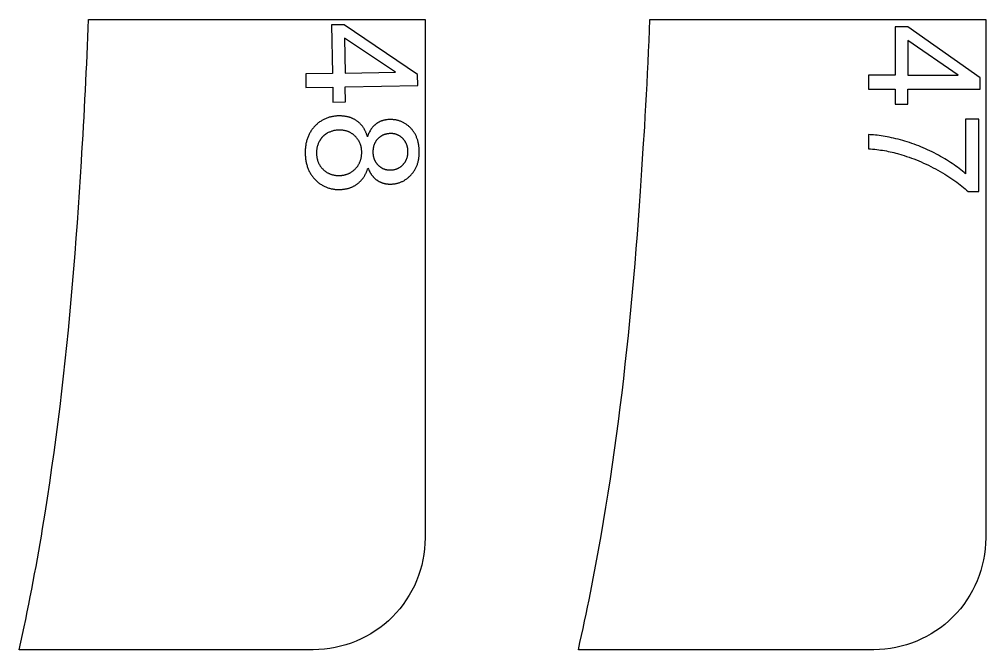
# Model space of a CAD drawing. Extents: x -16189 to 5251, y 3521 to 4024.
# Drawn here: x -9276.8 to -8844.5, y 3521.1 to 3803.1 of the extents above; entities that cross this region are included whole.
import ezdxf

# ---------------------------------------------------------------- set-up
doc = ezdxf.new("R2010")
doc.units = 0
doc.layers.add('LAYER_03', color=7, linetype='CONTINUOUS')

msp = doc.modelspace()

# ---------------------------------------------------------------- linework, layer by layer
at = {"layer": 'LAYER_03'}
for p, q in [((-9138.55, 3752.42), (-9138.86, 3752.26)), ((-9138.24, 3752.56), (-9138.55, 3752.42)), ((-9137.94, 3752.7), (-9138.24, 3752.56)), ((-9137.63, 3752.83), (-9137.94, 3752.7)), ((-9137.32, 3752.94), (-9137.63, 3752.83)), ((-9137, 3753.05), (-9137.32, 3752.94)), ((-9136.69, 3753.15), (-9137, 3753.05)), ((-9136.37, 3753.24), (-9136.69, 3753.15)), ((-9136.06, 3753.32), (-9136.37, 3753.24)), ((-9135.74, 3753.38), (-9136.06, 3753.32)), ((-9135.42, 3753.44), (-9135.74, 3753.38)), ((-9135.1, 3753.49), (-9135.42, 3753.44)), ((-9134.78, 3753.53), (-9135.1, 3753.49)), ((-9134.45, 3753.56), (-9134.78, 3753.53)), ((-9134.13, 3753.58), (-9134.45, 3753.56)), ((-9133.8, 3753.59), (-9134.13, 3753.58)), ((-9133.53, 3753.59), (-9133.8, 3753.59)), ((-9133.27, 3753.59), (-9133.53, 3753.59)), ((-9133.01, 3753.58), (-9133.27, 3753.59)), ((-9132.75, 3753.57), (-9133.01, 3753.58)), ((-9132.49, 3753.54), (-9132.75, 3753.57)), ((-9132.24, 3753.52), (-9132.49, 3753.54)), ((-9131.99, 3753.49), (-9132.24, 3753.52)), ((-9131.74, 3753.45), (-9131.99, 3753.49)), ((-9131.49, 3753.41), (-9131.74, 3753.45)), ((-9131.25, 3753.36), (-9131.49, 3753.41)), ((-9131.01, 3753.3), (-9131.25, 3753.36)), ((-9130.77, 3753.24), (-9131.01, 3753.3)), ((-9130.54, 3753.18), (-9130.77, 3753.24)), ((-9130.31, 3753.11), (-9130.54, 3753.18)), ((-9130.08, 3753.03), (-9130.31, 3753.11)), ((-9129.85, 3752.95), (-9130.08, 3753.03)), ((-9129.63, 3752.86), (-9129.85, 3752.95)), ((-9129.41, 3752.77), (-9129.63, 3752.86)), ((-9129.19, 3752.67), (-9129.41, 3752.77)), ((-9128.97, 3752.56), (-9129.19, 3752.67)), ((-9128.76, 3752.45), (-9128.97, 3752.56)), ((-9128.55, 3752.34), (-9128.76, 3752.45)), ((-9142.75, 3748.19), (-9142.9, 3747.87)), ((-9142.59, 3748.5), (-9142.75, 3748.19)), ((-9142.51, 3748.65), (-9142.59, 3748.5)), ((-9142.42, 3748.8), (-9142.51, 3748.65)), ((-9142.34, 3748.95), (-9142.42, 3748.8)), ((-9142.25, 3749.1), (-9142.34, 3748.95)), ((-9142.16, 3749.24), (-9142.25, 3749.1)), ((-9142.06, 3749.39), (-9142.16, 3749.24)), ((-9141.97, 3749.53), (-9142.06, 3749.39)), ((-9141.87, 3749.66), (-9141.97, 3749.53)), ((-9141.77, 3749.8), (-9141.87, 3749.66)), ((-9141.67, 3749.93), (-9141.77, 3749.8)), ((-9141.56, 3750.06), (-9141.67, 3749.93)), ((-9141.45, 3750.19), (-9141.56, 3750.06)), ((-9141.35, 3750.31), (-9141.45, 3750.19)), ((-9141.23, 3750.44), (-9141.35, 3750.31)), ((-9141.12, 3750.56), (-9141.23, 3750.44)), ((-9141.01, 3750.68), (-9141.12, 3750.56)), ((-9140.89, 3750.79), (-9141.01, 3750.68)), ((-9140.77, 3750.91), (-9140.89, 3750.79)), ((-9140.65, 3751.02), (-9140.77, 3750.91)), ((-9140.52, 3751.13), (-9140.65, 3751.02)), ((-9140.39, 3751.24), (-9140.52, 3751.13)), ((-9140.27, 3751.34), (-9140.39, 3751.24)), ((-9140.13, 3751.44), (-9140.27, 3751.34)), ((-9140, 3751.54), (-9140.13, 3751.44)), ((-9139.87, 3751.64), (-9140, 3751.54)), ((-9139.73, 3751.74), (-9139.87, 3751.64)), ((-9139.59, 3751.83), (-9139.73, 3751.74)), ((-9139.45, 3751.92), (-9139.59, 3751.83)), ((-9139.3, 3752.01), (-9139.45, 3751.92)), ((-9139.15, 3752.1), (-9139.3, 3752.01)), ((-9139.01, 3752.18), (-9139.15, 3752.1)), ((-9138.86, 3752.26), (-9139.01, 3752.18)), ((-9128.34, 3752.21), (-9128.55, 3752.34)), ((-9128.14, 3752.09), (-9128.34, 3752.21)), ((-9127.93, 3751.96), (-9128.14, 3752.09)), ((-9127.73, 3751.82), (-9127.93, 3751.96)), ((-9127.54, 3751.67), (-9127.73, 3751.82)), ((-9127.34, 3751.52), (-9127.54, 3751.67)), ((-9127.15, 3751.37), (-9127.34, 3751.52)), ((-9126.96, 3751.21), (-9127.15, 3751.37)), ((-9126.78, 3751.04), (-9126.96, 3751.21)), ((-9126.59, 3750.87), (-9126.78, 3751.04)), ((-9126.41, 3750.69), (-9126.59, 3750.87)), ((-9126.24, 3750.51), (-9126.41, 3750.69)), ((-9126.07, 3750.33), (-9126.24, 3750.51)), ((-9125.91, 3750.15), (-9126.07, 3750.33)), ((-9125.75, 3749.96), (-9125.91, 3750.15)), ((-9125.6, 3749.77), (-9125.75, 3749.96)), ((-9125.46, 3749.57), (-9125.6, 3749.77)), ((-9125.32, 3749.37), (-9125.46, 3749.57)), ((-9125.18, 3749.17), (-9125.32, 3749.37)), ((-9125.05, 3748.97), (-9125.18, 3749.17)), ((-9124.93, 3748.77), (-9125.05, 3748.97)), ((-9124.81, 3748.56), (-9124.93, 3748.77)), ((-9124.7, 3748.34), (-9124.81, 3748.56)), ((-9124.59, 3748.13), (-9124.7, 3748.34)), ((-9124.49, 3747.91), (-9124.59, 3748.13)), ((-9117.51, 3748.22), (-9117.61, 3748.05)), ((-9117.41, 3748.38), (-9117.51, 3748.22)), ((-9117.31, 3748.55), (-9117.41, 3748.38)), ((-9117.2, 3748.71), (-9117.31, 3748.55)), ((-9117.08, 3748.87), (-9117.2, 3748.71)), ((-9116.97, 3749.03), (-9117.08, 3748.87)), ((-9116.84, 3749.18), (-9116.97, 3749.03)), ((-9116.72, 3749.33), (-9116.84, 3749.18)), ((-9116.58, 3749.48), (-9116.72, 3749.33)), ((-9116.45, 3749.63), (-9116.58, 3749.48)), ((-9116.31, 3749.77), (-9116.45, 3749.63)), ((-9116.17, 3749.91), (-9116.31, 3749.77)), ((-9116.02, 3750.04), (-9116.17, 3749.91)), ((-9115.87, 3750.17), (-9116.02, 3750.04)), ((-9115.73, 3750.3), (-9115.87, 3750.17)), ((-9115.57, 3750.42), (-9115.73, 3750.3)), ((-9115.42, 3750.54), (-9115.57, 3750.42)), ((-9115.26, 3750.65), (-9115.42, 3750.54)), ((-9115.1, 3750.75), (-9115.26, 3750.65)), ((-9114.94, 3750.86), (-9115.1, 3750.75)), ((-9114.77, 3750.96), (-9114.94, 3750.86)), ((-9114.6, 3751.05), (-9114.77, 3750.96)), ((-9114.43, 3751.14), (-9114.6, 3751.05)), ((-9114.26, 3751.23), (-9114.43, 3751.14)), ((-9114.08, 3751.31), (-9114.26, 3751.23)), ((-9113.9, 3751.38), (-9114.08, 3751.31)), ((-9113.72, 3751.46), (-9113.9, 3751.38)), ((-9113.54, 3751.52), (-9113.72, 3751.46)), ((-9113.35, 3751.59), (-9113.54, 3751.52)), ((-9113.16, 3751.65), (-9113.35, 3751.59)), ((-9112.97, 3751.7), (-9113.16, 3751.65)), ((-9112.78, 3751.75), (-9112.97, 3751.7)), ((-9112.58, 3751.8), (-9112.78, 3751.75)), ((-9112.38, 3751.84), (-9112.58, 3751.8)), ((-9112.18, 3751.88), (-9112.38, 3751.84)), ((-9111.98, 3751.91), (-9112.18, 3751.88)), ((-9111.77, 3751.94), (-9111.98, 3751.91)), ((-9111.56, 3751.96), (-9111.77, 3751.94)), ((-9111.35, 3751.98), (-9111.56, 3751.96)), ((-9111.13, 3751.99), (-9111.35, 3751.98)), ((-9110.91, 3752), (-9111.13, 3751.99)), ((-9110.69, 3752.01), (-9110.91, 3752)), ((-9110.5, 3752.01), (-9110.69, 3752.01)), ((-9110.31, 3752.01), (-9110.5, 3752.01)), ((-9110.11, 3752), (-9110.31, 3752.01)), ((-9109.92, 3751.99), (-9110.11, 3752)), ((-9109.73, 3751.97), (-9109.92, 3751.99)), ((-9109.55, 3751.95), (-9109.73, 3751.97)), ((-9109.36, 3751.92), (-9109.55, 3751.95)), ((-9109.18, 3751.89), (-9109.36, 3751.92)), ((-9109, 3751.86), (-9109.18, 3751.89)), ((-9108.82, 3751.82), (-9109, 3751.86)), ((-9108.64, 3751.77), (-9108.82, 3751.82)), ((-9108.46, 3751.72), (-9108.64, 3751.77)), ((-9108.29, 3751.67), (-9108.46, 3751.72)), ((-9108.11, 3751.61), (-9108.29, 3751.67)), ((-9107.94, 3751.55), (-9108.11, 3751.61)), ((-9107.77, 3751.48), (-9107.94, 3751.55)), ((-9107.6, 3751.41), (-9107.77, 3751.48)), ((-9107.43, 3751.33), (-9107.6, 3751.41)), ((-9107.27, 3751.25), (-9107.43, 3751.33)), ((-9107.11, 3751.17), (-9107.27, 3751.25)), ((-9106.94, 3751.08), (-9107.11, 3751.17)), ((-9106.78, 3750.98), (-9106.94, 3751.08)), ((-9106.62, 3750.88), (-9106.78, 3750.98)), ((-9106.47, 3750.78), (-9106.62, 3750.88)), ((-9106.31, 3750.67), (-9106.47, 3750.78)), ((-9106.16, 3750.56), (-9106.31, 3750.67)), ((-9106.01, 3750.44), (-9106.16, 3750.56)), ((-9105.86, 3750.32), (-9106.01, 3750.44)), ((-9105.71, 3750.19), (-9105.86, 3750.32)), ((-9105.56, 3750.06), (-9105.71, 3750.19)), ((-9105.41, 3749.92), (-9105.56, 3750.06)), ((-9105.27, 3749.78), (-9105.41, 3749.92)), ((-9105.13, 3749.64), (-9105.27, 3749.78)), ((-9104.99, 3749.49), (-9105.13, 3749.64)), ((-9104.86, 3749.35), (-9104.99, 3749.49)), ((-9104.73, 3749.2), (-9104.86, 3749.35)), ((-9104.61, 3749.04), (-9104.73, 3749.2)), ((-9104.49, 3748.89), (-9104.61, 3749.04)), ((-9104.38, 3748.73), (-9104.49, 3748.89)), ((-9104.27, 3748.57), (-9104.38, 3748.73)), ((-9104.16, 3748.41), (-9104.27, 3748.57)), ((-9104.06, 3748.24), (-9104.16, 3748.41)), ((-9103.96, 3748.07), (-9104.06, 3748.24)), ((-9103.87, 3747.9), (-9103.96, 3748.07)), ((-9143.84, 3743.9), (-9143.85, 3743.55)), ((-9143.82, 3744.24), (-9143.84, 3743.9)), ((-9143.79, 3744.59), (-9143.82, 3744.24)), ((-9143.75, 3744.93), (-9143.79, 3744.59)), ((-9143.69, 3745.27), (-9143.75, 3744.93)), ((-9143.63, 3745.6), (-9143.69, 3745.27)), ((-9143.56, 3745.93), (-9143.63, 3745.6)), ((-9143.47, 3746.26), (-9143.56, 3745.93)), ((-9143.38, 3746.59), (-9143.47, 3746.26)), ((-9143.27, 3746.92), (-9143.38, 3746.59)), ((-9143.16, 3747.24), (-9143.27, 3746.92)), ((-9143.03, 3747.56), (-9143.16, 3747.24)), ((-9142.9, 3747.87), (-9143.03, 3747.56)), ((-9124.39, 3747.69), (-9124.49, 3747.91)), ((-9124.3, 3747.47), (-9124.39, 3747.69)), ((-9124.22, 3747.24), (-9124.3, 3747.47)), ((-9124.14, 3747.01), (-9124.22, 3747.24)), ((-9124.06, 3746.77), (-9124.14, 3747.01)), ((-9123.99, 3746.54), (-9124.06, 3746.77)), ((-9123.93, 3746.3), (-9123.99, 3746.54)), ((-9123.87, 3746.06), (-9123.93, 3746.3)), ((-9123.82, 3745.81), (-9123.87, 3746.06)), ((-9123.78, 3745.56), (-9123.82, 3745.81)), ((-9123.74, 3745.31), (-9123.78, 3745.56)), ((-9123.7, 3745.06), (-9123.74, 3745.31)), ((-9123.67, 3744.8), (-9123.7, 3745.06)), ((-9123.65, 3744.54), (-9123.67, 3744.8)), ((-9123.63, 3744.28), (-9123.65, 3744.54)), ((-9123.62, 3744.01), (-9123.63, 3744.28)), ((-9123.61, 3743.74), (-9123.62, 3744.01)), ((-9123.61, 3743.47), (-9123.61, 3743.74)), ((-9118.59, 3744.33), (-9118.6, 3744.11)), ((-9118.6, 3744.11), (-9118.6, 3743.89)), ((-9118.6, 3743.89), (-9118.6, 3743.66)), ((-9118.58, 3744.55), (-9118.59, 3744.33)), ((-9118.56, 3744.77), (-9118.58, 3744.55)), ((-9118.54, 3744.98), (-9118.56, 3744.77)), ((-9118.51, 3745.19), (-9118.54, 3744.98)), ((-9118.49, 3745.4), (-9118.51, 3745.19)), ((-9118.45, 3745.61), (-9118.49, 3745.4)), ((-9118.41, 3745.81), (-9118.45, 3745.61)), ((-9118.37, 3746.01), (-9118.41, 3745.81)), ((-9118.32, 3746.21), (-9118.37, 3746.01)), ((-9118.27, 3746.4), (-9118.32, 3746.21)), ((-9118.22, 3746.6), (-9118.27, 3746.4)), ((-9118.16, 3746.79), (-9118.22, 3746.6)), ((-9118.09, 3746.97), (-9118.16, 3746.79)), ((-9118.02, 3747.16), (-9118.09, 3746.97)), ((-9117.95, 3747.34), (-9118.02, 3747.16)), ((-9117.87, 3747.52), (-9117.95, 3747.34)), ((-9117.79, 3747.7), (-9117.87, 3747.52)), ((-9117.7, 3747.87), (-9117.79, 3747.7)), ((-9117.61, 3748.05), (-9117.7, 3747.87)), ((-9103.78, 3747.73), (-9103.87, 3747.9)), ((-9103.69, 3747.55), (-9103.78, 3747.73)), ((-9103.61, 3747.38), (-9103.69, 3747.55)), ((-9103.54, 3747.2), (-9103.61, 3747.38)), ((-9103.47, 3747.02), (-9103.54, 3747.2)), ((-9103.4, 3746.83), (-9103.47, 3747.02)), ((-9103.34, 3746.64), (-9103.4, 3746.83)), ((-9103.28, 3746.45), (-9103.34, 3746.64)), ((-9103.23, 3746.26), (-9103.28, 3746.45)), ((-9103.18, 3746.07), (-9103.23, 3746.26)), ((-9103.13, 3745.87), (-9103.18, 3746.07)), ((-9103.09, 3745.67), (-9103.13, 3745.87)), ((-9103.05, 3745.47), (-9103.09, 3745.67)), ((-9103.02, 3745.27), (-9103.05, 3745.47)), ((-9102.99, 3745.06), (-9103.02, 3745.27)), ((-9102.97, 3744.85), (-9102.99, 3745.06)), ((-9102.95, 3744.64), (-9102.97, 3744.85)), ((-9102.94, 3744.43), (-9102.95, 3744.64)), ((-9102.93, 3744.21), (-9102.94, 3744.43)), ((-9102.92, 3744), (-9102.93, 3744.21)), ((-9102.92, 3743.78), (-9102.92, 3744)), ((-9102.92, 3743.57), (-9102.92, 3743.78)), ((-9143.85, 3743.55), (-9143.85, 3743.19)), ((-9143.85, 3743.19), (-9143.84, 3742.92)), ((-9143.84, 3742.92), (-9143.83, 3742.65)), ((-9143.83, 3742.65), (-9143.81, 3742.38)), ((-9143.81, 3742.38), (-9143.78, 3742.12)), ((-9143.78, 3742.12), (-9143.76, 3741.86)), ((-9143.76, 3741.86), (-9143.72, 3741.6)), ((-9143.72, 3741.6), (-9143.68, 3741.35)), ((-9143.68, 3741.35), (-9143.63, 3741.09)), ((-9143.63, 3741.09), (-9143.58, 3740.85)), ((-9143.58, 3740.85), (-9143.53, 3740.6)), ((-9143.53, 3740.6), (-9143.46, 3740.36)), ((-9143.46, 3740.36), (-9143.4, 3740.12)), ((-9143.4, 3740.12), (-9143.32, 3739.88)), ((-9143.32, 3739.88), (-9143.25, 3739.65)), ((-9143.25, 3739.65), (-9143.16, 3739.42)), ((-9143.16, 3739.42), (-9143.07, 3739.19)), ((-9124.45, 3739.21), (-9124.35, 3739.44)), ((-9124.35, 3739.44), (-9124.26, 3739.67)), ((-9124.26, 3739.67), (-9124.18, 3739.91)), ((-9124.18, 3739.91), (-9124.1, 3740.14)), ((-9124.1, 3740.14), (-9124.03, 3740.38)), ((-9124.03, 3740.38), (-9123.96, 3740.62)), ((-9123.96, 3740.62), (-9123.9, 3740.87)), ((-9123.9, 3740.87), (-9123.85, 3741.12)), ((-9123.85, 3741.12), (-9123.8, 3741.37)), ((-9123.8, 3741.37), (-9123.75, 3741.62)), ((-9123.75, 3741.62), (-9123.72, 3741.87)), ((-9123.72, 3741.87), (-9123.68, 3742.13)), ((-9123.68, 3742.13), (-9123.66, 3742.39)), ((-9123.66, 3742.39), (-9123.64, 3742.66)), ((-9123.64, 3742.66), (-9123.62, 3742.93)), ((-9123.62, 3742.93), (-9123.61, 3743.2)), ((-9123.61, 3743.2), (-9123.61, 3743.47)), ((-9118.6, 3743.66), (-9118.59, 3743.44)), ((-9118.59, 3743.44), (-9118.58, 3743.22)), ((-9118.58, 3743.22), (-9118.57, 3743.01)), ((-9118.57, 3743.01), (-9118.55, 3742.79)), ((-9118.55, 3742.79), (-9118.52, 3742.58)), ((-9118.52, 3742.58), (-9118.5, 3742.38)), ((-9118.5, 3742.38), (-9118.46, 3742.17)), ((-9118.46, 3742.17), (-9118.43, 3741.97)), ((-9118.43, 3741.97), (-9118.39, 3741.77)), ((-9118.39, 3741.77), (-9118.34, 3741.57)), ((-9118.34, 3741.57), (-9118.29, 3741.38)), ((-9118.29, 3741.38), (-9118.24, 3741.19)), ((-9118.24, 3741.19), (-9118.18, 3741)), ((-9118.18, 3741), (-9118.12, 3740.81)), ((-9118.12, 3740.81), (-9118.05, 3740.63)), ((-9118.05, 3740.63), (-9117.98, 3740.44)), ((-9117.98, 3740.44), (-9117.91, 3740.27)), ((-9117.91, 3740.27), (-9117.83, 3740.09)), ((-9117.83, 3740.09), (-9117.75, 3739.91)), ((-9117.75, 3739.91), (-9117.66, 3739.74)), ((-9117.66, 3739.74), (-9117.56, 3739.57)), ((-9117.56, 3739.57), (-9117.47, 3739.41)), ((-9104.14, 3739.4), (-9104.03, 3739.57)), ((-9104.03, 3739.57), (-9103.94, 3739.74)), ((-9103.94, 3739.74), (-9103.84, 3739.91)), ((-9103.84, 3739.91), (-9103.75, 3740.08)), ((-9103.75, 3740.08), (-9103.67, 3740.26)), ((-9103.67, 3740.26), (-9103.59, 3740.43)), ((-9103.59, 3740.43), (-9103.51, 3740.61)), ((-9103.51, 3740.61), (-9103.44, 3740.8)), ((-9103.44, 3740.8), (-9103.38, 3740.98)), ((-9103.38, 3740.98), (-9103.31, 3741.17)), ((-9103.31, 3741.17), (-9103.26, 3741.35)), ((-9103.26, 3741.35), (-9103.2, 3741.54)), ((-9103.2, 3741.54), (-9103.15, 3741.74)), ((-9103.15, 3741.74), (-9103.11, 3741.93)), ((-9103.11, 3741.93), (-9103.07, 3742.13)), ((-9103.07, 3742.13), (-9103.04, 3742.33)), ((-9103.04, 3742.33), (-9103.01, 3742.53)), ((-9103.01, 3742.53), (-9102.98, 3742.73)), ((-9102.98, 3742.73), (-9102.96, 3742.94)), ((-9102.96, 3742.94), (-9102.94, 3743.14)), ((-9102.94, 3743.14), (-9102.93, 3743.35)), ((-9102.93, 3743.35), (-9102.92, 3743.57)), ((-9143.07, 3739.19), (-9142.98, 3738.97)), ((-9142.98, 3738.97), (-9142.88, 3738.75)), ((-9142.88, 3738.75), (-9142.77, 3738.53)), ((-9142.77, 3738.53), (-9142.66, 3738.32)), ((-9142.66, 3738.32), (-9142.54, 3738.11)), ((-9142.54, 3738.11), (-9142.42, 3737.9)), ((-9142.42, 3737.9), (-9142.29, 3737.69)), ((-9142.29, 3737.69), (-9142.16, 3737.49)), ((-9142.16, 3737.49), (-9142.02, 3737.29)), ((-9142.02, 3737.29), (-9141.88, 3737.09)), ((-9141.88, 3737.09), (-9141.73, 3736.9)), ((-9141.73, 3736.9), (-9141.57, 3736.71)), ((-9141.57, 3736.71), (-9141.41, 3736.53)), ((-9141.41, 3736.53), (-9141.24, 3736.34)), ((-9141.24, 3736.34), (-9141.07, 3736.16)), ((-9141.07, 3736.16), (-9140.89, 3735.98)), ((-9140.89, 3735.98), (-9140.71, 3735.81)), ((-9140.71, 3735.81), (-9140.53, 3735.64)), ((-9140.53, 3735.64), (-9140.34, 3735.48)), ((-9140.34, 3735.48), (-9140.15, 3735.33)), ((-9140.15, 3735.33), (-9139.96, 3735.17)), ((-9139.96, 3735.17), (-9139.76, 3735.03)), ((-9127.9, 3735), (-9127.7, 3735.15)), ((-9127.7, 3735.15), (-9127.5, 3735.3)), ((-9127.5, 3735.3), (-9127.31, 3735.45)), ((-9127.31, 3735.45), (-9127.12, 3735.61)), ((-9127.12, 3735.61), (-9126.93, 3735.78)), ((-9126.93, 3735.78), (-9126.74, 3735.95)), ((-9126.74, 3735.95), (-9126.56, 3736.13)), ((-9126.56, 3736.13), (-9126.38, 3736.32)), ((-9126.38, 3736.32), (-9126.2, 3736.51)), ((-9126.2, 3736.51), (-9126.03, 3736.7)), ((-9126.03, 3736.7), (-9125.87, 3736.89)), ((-9125.87, 3736.89), (-9125.71, 3737.09)), ((-9125.71, 3737.09), (-9125.56, 3737.29)), ((-9125.56, 3737.29), (-9125.41, 3737.49)), ((-9125.41, 3737.49), (-9125.27, 3737.7)), ((-9125.27, 3737.7), (-9125.14, 3737.91)), ((-9125.14, 3737.91), (-9125.01, 3738.12)), ((-9125.01, 3738.12), (-9124.89, 3738.33)), ((-9124.89, 3738.33), (-9124.77, 3738.55)), ((-9124.77, 3738.55), (-9124.66, 3738.77)), ((-9124.66, 3738.77), (-9124.55, 3738.99)), ((-9124.55, 3738.99), (-9124.45, 3739.21)), ((-9117.47, 3739.41), (-9117.37, 3739.24)), ((-9117.37, 3739.24), (-9117.26, 3739.08)), ((-9117.26, 3739.08), (-9117.15, 3738.93)), ((-9117.15, 3738.93), (-9117.04, 3738.77)), ((-9117.04, 3738.77), (-9116.92, 3738.62)), ((-9116.92, 3738.62), (-9116.8, 3738.46)), ((-9116.8, 3738.46), (-9116.67, 3738.32)), ((-9116.67, 3738.32), (-9116.54, 3738.17)), ((-9116.54, 3738.17), (-9116.4, 3738.03)), ((-9116.4, 3738.03), (-9116.26, 3737.89)), ((-9116.26, 3737.89), (-9116.12, 3737.75)), ((-9116.12, 3737.75), (-9115.98, 3737.62)), ((-9115.98, 3737.62), (-9115.83, 3737.49)), ((-9115.83, 3737.49), (-9115.68, 3737.37)), ((-9115.68, 3737.37), (-9115.53, 3737.25)), ((-9115.53, 3737.25), (-9115.38, 3737.13)), ((-9115.38, 3737.13), (-9115.23, 3737.02)), ((-9115.23, 3737.02), (-9115.07, 3736.92)), ((-9115.07, 3736.92), (-9114.91, 3736.81)), ((-9114.91, 3736.81), (-9114.75, 3736.72)), ((-9114.75, 3736.72), (-9114.59, 3736.63)), ((-9114.59, 3736.63), (-9114.43, 3736.54)), ((-9114.43, 3736.54), (-9114.26, 3736.45)), ((-9114.26, 3736.45), (-9114.09, 3736.37)), ((-9114.09, 3736.37), (-9113.92, 3736.3)), ((-9113.92, 3736.3), (-9113.75, 3736.23)), ((-9113.75, 3736.23), (-9113.58, 3736.16)), ((-9113.58, 3736.16), (-9113.4, 3736.1)), ((-9113.4, 3736.1), (-9113.23, 3736.05)), ((-9113.23, 3736.05), (-9113.05, 3735.99)), ((-9113.05, 3735.99), (-9112.87, 3735.95)), ((-9112.87, 3735.95), (-9112.69, 3735.9)), ((-9112.69, 3735.9), (-9112.5, 3735.86)), ((-9112.5, 3735.86), (-9112.31, 3735.83)), ((-9112.31, 3735.83), (-9112.13, 3735.8)), ((-9112.13, 3735.8), (-9111.94, 3735.77)), ((-9111.94, 3735.77), (-9111.74, 3735.75)), ((-9111.74, 3735.75), (-9111.55, 3735.74)), ((-9111.55, 3735.74), (-9111.35, 3735.72)), ((-9111.35, 3735.72), (-9111.16, 3735.72)), ((-9111.16, 3735.72), (-9110.96, 3735.71)), ((-9110.96, 3735.71), (-9110.76, 3735.71)), ((-9110.76, 3735.71), (-9110.55, 3735.72)), ((-9110.55, 3735.72), (-9110.34, 3735.73)), ((-9110.34, 3735.73), (-9110.13, 3735.75)), ((-9110.13, 3735.75), (-9109.93, 3735.77)), ((-9109.93, 3735.77), (-9109.73, 3735.79)), ((-9109.73, 3735.79), (-9109.53, 3735.82)), ((-9109.53, 3735.82), (-9109.33, 3735.85)), ((-9109.33, 3735.85), (-9109.14, 3735.89)), ((-9109.14, 3735.89), (-9108.95, 3735.93)), ((-9108.95, 3735.93), (-9108.76, 3735.98)), ((-9108.76, 3735.98), (-9108.57, 3736.03)), ((-9108.57, 3736.03), (-9108.38, 3736.08)), ((-9108.38, 3736.08), (-9108.2, 3736.14)), ((-9108.2, 3736.14), (-9108.02, 3736.21)), ((-9108.02, 3736.21), (-9107.84, 3736.28)), ((-9107.84, 3736.28), (-9107.66, 3736.35)), ((-9107.66, 3736.35), (-9107.49, 3736.43)), ((-9107.49, 3736.43), (-9107.31, 3736.51)), ((-9107.31, 3736.51), (-9107.14, 3736.6)), ((-9107.14, 3736.6), (-9106.97, 3736.69)), ((-9106.97, 3736.69), (-9106.81, 3736.79)), ((-9106.81, 3736.79), (-9106.64, 3736.89)), ((-9106.64, 3736.89), (-9106.48, 3736.99)), ((-9106.48, 3736.99), (-9106.32, 3737.1)), ((-9106.32, 3737.1), (-9106.16, 3737.22)), ((-9106.16, 3737.22), (-9106.01, 3737.34)), ((-9106.01, 3737.34), (-9105.86, 3737.46)), ((-9105.86, 3737.46), (-9105.7, 3737.59)), ((-9105.7, 3737.59), (-9105.56, 3737.72)), ((-9105.56, 3737.72), (-9105.41, 3737.86)), ((-9105.41, 3737.86), (-9105.26, 3738)), ((-9105.26, 3738), (-9105.12, 3738.15)), ((-9105.12, 3738.15), (-9104.98, 3738.3)), ((-9104.98, 3738.3), (-9104.85, 3738.45)), ((-9104.85, 3738.45), (-9104.72, 3738.6)), ((-9104.72, 3738.6), (-9104.59, 3738.76)), ((-9104.59, 3738.76), (-9104.47, 3738.91)), ((-9104.47, 3738.91), (-9104.36, 3739.07)), ((-9104.36, 3739.07), (-9104.24, 3739.24)), ((-9104.24, 3739.24), (-9104.14, 3739.4)), ((-9139.76, 3735.03), (-9139.57, 3734.89)), ((-9139.57, 3734.89), (-9139.36, 3734.76)), ((-9139.36, 3734.76), (-9139.16, 3734.63)), ((-9139.16, 3734.63), (-9138.95, 3734.51)), ((-9138.95, 3734.51), (-9138.74, 3734.39)), ((-9138.74, 3734.39), (-9138.53, 3734.28)), ((-9138.53, 3734.28), (-9138.31, 3734.17)), ((-9138.31, 3734.17), (-9138.09, 3734.07)), ((-9138.09, 3734.07), (-9137.87, 3733.98)), ((-9137.87, 3733.98), (-9137.65, 3733.89)), ((-9137.65, 3733.89), (-9137.42, 3733.81)), ((-9137.42, 3733.81), (-9137.19, 3733.73)), ((-9137.19, 3733.73), (-9136.95, 3733.66)), ((-9136.95, 3733.66), (-9136.72, 3733.59)), ((-9136.72, 3733.59), (-9136.48, 3733.53)), ((-9136.48, 3733.53), (-9136.24, 3733.48)), ((-9136.24, 3733.48), (-9135.99, 3733.43)), ((-9135.99, 3733.43), (-9135.74, 3733.39)), ((-9135.74, 3733.39), (-9135.49, 3733.35)), ((-9135.49, 3733.35), (-9135.24, 3733.32)), ((-9135.24, 3733.32), (-9134.98, 3733.29)), ((-9134.98, 3733.29), (-9134.72, 3733.27)), ((-9134.72, 3733.27), (-9134.46, 3733.26)), ((-9134.46, 3733.26), (-9134.2, 3733.25)), ((-9134.2, 3733.25), (-9133.93, 3733.24)), ((-9133.93, 3733.24), (-9133.66, 3733.24)), ((-9133.66, 3733.24), (-9133.38, 3733.25)), ((-9133.38, 3733.25), (-9133.11, 3733.26)), ((-9133.11, 3733.26), (-9132.84, 3733.28)), ((-9132.84, 3733.28), (-9132.57, 3733.31)), ((-9132.57, 3733.31), (-9132.31, 3733.34)), ((-9132.31, 3733.34), (-9132.05, 3733.38)), ((-9132.05, 3733.38), (-9131.79, 3733.42)), ((-9131.79, 3733.42), (-9131.54, 3733.46)), ((-9131.54, 3733.46), (-9131.29, 3733.52)), ((-9131.29, 3733.52), (-9131.04, 3733.58)), ((-9131.04, 3733.58), (-9130.8, 3733.64)), ((-9130.8, 3733.64), (-9130.56, 3733.71)), ((-9130.56, 3733.71), (-9130.32, 3733.79)), ((-9130.32, 3733.79), (-9130.08, 3733.87)), ((-9130.08, 3733.87), (-9129.85, 3733.96)), ((-9129.85, 3733.96), (-9129.62, 3734.05)), ((-9129.62, 3734.05), (-9129.4, 3734.15)), ((-9129.4, 3734.15), (-9129.17, 3734.25)), ((-9129.17, 3734.25), (-9128.95, 3734.36)), ((-9128.95, 3734.36), (-9128.74, 3734.48)), ((-9128.74, 3734.48), (-9128.52, 3734.6)), ((-9128.52, 3734.6), (-9128.31, 3734.73)), ((-9128.31, 3734.73), (-9128.11, 3734.86)), ((-9128.11, 3734.86), (-9127.9, 3735))]:
    msp.add_line(p, q, dxfattribs=at)
for points in [[(-9145.26, 3521.11), (-9276.78, 3521.11), (-9276.04, 3524.49), (-9275.32, 3527.88), (-9274.6, 3531.26), (-9273.9, 3534.64), (-9273.21, 3538.03), (-9272.53, 3541.41), (-9271.86, 3544.8), (-9271.21, 3548.19), (-9270.56, 3551.58), (-9269.93, 3554.97), (-9269.31, 3558.36), (-9268.7, 3561.76), (-9268.09, 3565.15), (-9267.51, 3568.55), (-9266.93, 3571.95), (-9266.36, 3575.35), (-9265.8, 3578.75), (-9265.25, 3582.15), (-9264.18, 3588.95), (-9263.16, 3595.76), (-9262.17, 3602.57), (-9261.22, 3609.39), (-9260.3, 3616.21), (-9259.42, 3623.04), (-9258.58, 3629.87), (-9257.76, 3636.7), (-9256.98, 3643.53), (-9256.24, 3650.37), (-9255.52, 3657.22), (-9254.83, 3664.06), (-9254.17, 3670.91), (-9253.54, 3677.76), (-9252.94, 3684.62), (-9252.36, 3691.48), (-9251.81, 3698.34), (-9251.28, 3705.2), (-9250.78, 3712.07), (-9250.31, 3718.93), (-9249.85, 3725.81), (-9249.42, 3732.68), (-9249.01, 3739.56, 0.00573), (-9245.77, 3803.11), (-9095.26, 3803.11), (-9095.26, 3571.11, -0.414214)], [(-8894.48, 3521.11), (-9026.68, 3521.11), (-9025.97, 3524.29), (-9025.26, 3527.46), (-9024.57, 3530.64), (-9023.89, 3533.81), (-9023.22, 3536.99), (-9022.56, 3540.17), (-9021.91, 3543.35), (-9021.28, 3546.53), (-9020.65, 3549.72), (-9020.03, 3552.9), (-9018.82, 3559.27), (-9017.66, 3565.64), (-9016.53, 3572.02), (-9015.44, 3578.41), (-9014.39, 3584.8), (-9013.37, 3591.19), (-9012.38, 3597.58), (-9011.43, 3603.98), (-9010.52, 3610.39), (-9009.64, 3616.79), (-9008.78, 3623.2), (-9007.96, 3629.62), (-9007.17, 3636.04), (-9006.41, 3642.46), (-9005.68, 3648.88), (-9004.97, 3655.31), (-9004.3, 3661.74), (-9003.65, 3668.17), (-9003.02, 3674.61), (-9002.43, 3681.05), (-9001.85, 3687.49), (-9001.3, 3693.93), (-9000.78, 3700.38), (-9000.27, 3706.83), (-8999.79, 3713.28), (-8999.33, 3719.73), (-8998.89, 3726.19), (-8998.25, 3735.8), (-8997.63, 3745.41), (-8997.03, 3755.02), (-8996.74, 3759.83), (-8996.46, 3764.63), (-8996.19, 3769.44), (-8995.94, 3774.25), (-8995.7, 3779.06), (-8995.48, 3783.87), (-8995.28, 3788.68), (-8995.09, 3793.49), (-8994.93, 3798.3), (-8994.79, 3803.11), (-8844.48, 3803.11), (-8844.48, 3571.11, -0.414214)]]:
    msp.add_lwpolyline(points, format="xyb", close=True, dxfattribs=at)
for points in [[(-9148.65, 3778.73), (-9148.54, 3772.6), (-9136.58, 3772.8), (-9136.47, 3766.06), (-9130.84, 3766.15), (-9130.96, 3772.9), (-9098.58, 3773.45), (-9098.67, 3778.46), (-9131.43, 3800.71), (-9137.06, 3800.61), (-9136.69, 3778.94)], [(-8896.89, 3778.07), (-8896.89, 3771.93), (-8884.93, 3771.93), (-8884.93, 3765.18), (-8879.3, 3765.18), (-8879.3, 3771.93), (-8846.93, 3771.93), (-8846.93, 3776.94), (-8879.3, 3799.74), (-8884.93, 3799.74), (-8884.93, 3778.07)], [(-9131.06, 3779.03), (-9108.54, 3779.42), (-9131.33, 3794.68)], [(-8879.3, 3778.07), (-8856.78, 3778.07), (-8879.3, 3793.71)], [(-9121.07, 3750.61), (-9121.23, 3751.17), (-9121.32, 3751.44), (-9121.42, 3751.71), (-9121.51, 3751.97), (-9121.62, 3752.24), (-9121.72, 3752.49), (-9121.83, 3752.75), (-9121.94, 3752.99), (-9122.06, 3753.24), (-9122.18, 3753.48), (-9122.31, 3753.72), (-9122.44, 3753.95), (-9122.57, 3754.18), (-9122.71, 3754.4), (-9122.85, 3754.62), (-9123, 3754.83), (-9123.15, 3755.05), (-9123.3, 3755.25), (-9123.46, 3755.46), (-9123.62, 3755.65), (-9123.79, 3755.85), (-9123.96, 3756.04), (-9124.13, 3756.23), (-9124.31, 3756.41), (-9124.49, 3756.59), (-9124.68, 3756.76), (-9124.87, 3756.93), (-9125.06, 3757.09), (-9125.26, 3757.26), (-9125.46, 3757.41), (-9125.67, 3757.57), (-9125.88, 3757.71), (-9126.09, 3757.86), (-9126.31, 3758), (-9126.53, 3758.13), (-9126.75, 3758.26), (-9126.97, 3758.38), (-9127.2, 3758.5), (-9127.43, 3758.62), (-9127.66, 3758.73), (-9127.9, 3758.83), (-9128.14, 3758.93), (-9128.38, 3759.03), (-9128.63, 3759.12), (-9128.88, 3759.2), (-9129.13, 3759.28), (-9129.38, 3759.36), (-9129.64, 3759.43), (-9129.9, 3759.49), (-9130.17, 3759.55), (-9130.43, 3759.61), (-9130.7, 3759.66), (-9130.98, 3759.71), (-9131.25, 3759.75), (-9131.53, 3759.78), (-9131.81, 3759.81), (-9132.1, 3759.84), (-9132.39, 3759.86), (-9132.68, 3759.88), (-9133.27, 3759.9), (-9133.87, 3759.9), (-9134.28, 3759.89), (-9134.68, 3759.87), (-9135.08, 3759.84), (-9135.47, 3759.8), (-9135.86, 3759.75), (-9136.25, 3759.7), (-9136.63, 3759.63), (-9137, 3759.56), (-9137.38, 3759.48), (-9137.74, 3759.39), (-9138.11, 3759.29), (-9138.46, 3759.18), (-9138.82, 3759.06), (-9139.17, 3758.94), (-9139.51, 3758.8), (-9139.86, 3758.66), (-9140.19, 3758.51), (-9140.52, 3758.35), (-9140.85, 3758.18), (-9141.18, 3758), (-9141.49, 3757.81), (-9141.81, 3757.62), (-9142.12, 3757.41), (-9142.43, 3757.2), (-9142.73, 3756.98), (-9143.03, 3756.75), (-9143.32, 3756.51), (-9143.61, 3756.26), (-9143.89, 3756), (-9144.17, 3755.74), (-9144.45, 3755.46), (-9144.72, 3755.18), (-9144.98, 3754.89), (-9145.24, 3754.59), (-9145.48, 3754.29), (-9145.72, 3753.98), (-9145.95, 3753.67), (-9146.17, 3753.35), (-9146.39, 3753.03), (-9146.59, 3752.7), (-9146.79, 3752.37), (-9146.97, 3752.03), (-9147.15, 3751.68), (-9147.32, 3751.33), (-9147.48, 3750.97), (-9147.63, 3750.61), (-9147.78, 3750.25), (-9147.91, 3749.87), (-9148.04, 3749.5), (-9148.16, 3749.11), (-9148.26, 3748.72), (-9148.36, 3748.33), (-9148.46, 3747.93), (-9148.54, 3747.53), (-9148.61, 3747.12), (-9148.68, 3746.7), (-9148.74, 3746.28), (-9148.78, 3745.85), (-9148.82, 3745.42), (-9148.85, 3744.98), (-9148.88, 3744.54), (-9148.89, 3744.09), (-9148.9, 3743.64), (-9148.89, 3743.18), (-9148.88, 3742.72), (-9148.86, 3742.26), (-9148.83, 3741.82), (-9148.79, 3741.37), (-9148.75, 3740.94), (-9148.69, 3740.51), (-9148.63, 3740.08), (-9148.56, 3739.66), (-9148.48, 3739.25), (-9148.39, 3738.84), (-9148.3, 3738.44), (-9148.19, 3738.04), (-9148.08, 3737.65), (-9147.96, 3737.27), (-9147.83, 3736.89), (-9147.69, 3736.52), (-9147.54, 3736.15), (-9147.39, 3735.79), (-9147.22, 3735.43), (-9147.05, 3735.08), (-9146.87, 3734.73), (-9146.68, 3734.4), (-9146.48, 3734.06), (-9146.28, 3733.74), (-9146.06, 3733.41), (-9145.84, 3733.1), (-9145.61, 3732.79), (-9145.37, 3732.48), (-9145.12, 3732.18), (-9144.86, 3731.89), (-9144.6, 3731.6), (-9144.33, 3731.32), (-9144.05, 3731.05), (-9143.76, 3730.78), (-9143.48, 3730.53), (-9143.19, 3730.28), (-9142.89, 3730.04), (-9142.59, 3729.81), (-9142.29, 3729.59), (-9141.98, 3729.38), (-9141.67, 3729.18), (-9141.36, 3728.98), (-9141.04, 3728.8), (-9140.72, 3728.62), (-9140.39, 3728.45), (-9140.07, 3728.3), (-9139.73, 3728.15), (-9139.4, 3728.01), (-9139.05, 3727.88), (-9138.71, 3727.75), (-9138.36, 3727.64), (-9138.01, 3727.53), (-9137.65, 3727.44), (-9137.29, 3727.35), (-9136.93, 3727.27), (-9136.56, 3727.21), (-9136.19, 3727.15), (-9135.81, 3727.09), (-9135.43, 3727.05), (-9135.05, 3727.02), (-9134.66, 3726.99), (-9134.27, 3726.98), (-9133.88, 3726.97), (-9133.48, 3726.97), (-9132.91, 3726.99), (-9132.34, 3727.03), (-9132.06, 3727.06), (-9131.79, 3727.09), (-9131.52, 3727.12), (-9131.25, 3727.16), (-9130.98, 3727.21), (-9130.71, 3727.26), (-9130.45, 3727.31), (-9130.19, 3727.37), (-9129.94, 3727.43), (-9129.68, 3727.5), (-9129.43, 3727.57), (-9129.18, 3727.65), (-9128.93, 3727.73), (-9128.69, 3727.82), (-9128.45, 3727.91), (-9128.21, 3728), (-9127.97, 3728.1), (-9127.74, 3728.21), (-9127.51, 3728.32), (-9127.28, 3728.43), (-9127.05, 3728.55), (-9126.83, 3728.67), (-9126.61, 3728.8), (-9126.39, 3728.94), (-9126.18, 3729.07), (-9125.96, 3729.22), (-9125.75, 3729.36), (-9125.55, 3729.51), (-9125.34, 3729.67), (-9125.14, 3729.83), (-9124.95, 3729.99), (-9124.75, 3730.16), (-9124.56, 3730.34), (-9124.38, 3730.51), (-9124.19, 3730.69), (-9124.02, 3730.88), (-9123.84, 3731.07), (-9123.67, 3731.26), (-9123.5, 3731.46), (-9123.34, 3731.66), (-9123.18, 3731.87), (-9123.02, 3732.08), (-9122.87, 3732.3), (-9122.72, 3732.51), (-9122.57, 3732.74), (-9122.43, 3732.97), (-9122.29, 3733.2), (-9122.16, 3733.43), (-9122.03, 3733.67), (-9121.9, 3733.92), (-9121.78, 3734.17), (-9121.66, 3734.42), (-9121.54, 3734.68), (-9121.43, 3734.94), (-9121.21, 3735.48), (-9121.01, 3736.03), (-9120.83, 3736.6), (-9120.64, 3736.15), (-9120.44, 3735.71), (-9120.24, 3735.28), (-9120.03, 3734.87), (-9119.8, 3734.48), (-9119.57, 3734.1), (-9119.45, 3733.92), (-9119.33, 3733.74), (-9119.21, 3733.56), (-9119.08, 3733.39), (-9118.95, 3733.22), (-9118.82, 3733.05), (-9118.69, 3732.89), (-9118.56, 3732.73), (-9118.42, 3732.58), (-9118.28, 3732.43), (-9118.14, 3732.28), (-9117.99, 3732.14), (-9117.85, 3732), (-9117.7, 3731.86), (-9117.55, 3731.73), (-9117.4, 3731.6), (-9117.24, 3731.48), (-9117.08, 3731.36), (-9116.92, 3731.24), (-9116.76, 3731.13), (-9116.6, 3731.02), (-9116.43, 3730.91), (-9116.27, 3730.81), (-9116.1, 3730.71), (-9115.93, 3730.62), (-9115.76, 3730.53), (-9115.58, 3730.44), (-9115.41, 3730.35), (-9115.23, 3730.27), (-9115.05, 3730.2), (-9114.87, 3730.12), (-9114.69, 3730.05), (-9114.5, 3729.99), (-9114.32, 3729.92), (-9114.13, 3729.87), (-9113.94, 3729.81), (-9113.75, 3729.76), (-9113.56, 3729.71), (-9113.36, 3729.66), (-9113.17, 3729.62), (-9112.97, 3729.59), (-9112.77, 3729.55), (-9112.57, 3729.52), (-9112.37, 3729.49), (-9112.16, 3729.47), (-9111.96, 3729.45), (-9111.75, 3729.44), (-9111.54, 3729.42), (-9111.11, 3729.41), (-9110.68, 3729.41), (-9110.34, 3729.42), (-9110.01, 3729.44), (-9109.68, 3729.46), (-9109.35, 3729.49), (-9109.02, 3729.54), (-9108.7, 3729.58), (-9108.38, 3729.64), (-9108.06, 3729.7), (-9107.75, 3729.78), (-9107.44, 3729.85), (-9107.14, 3729.94), (-9106.84, 3730.04), (-9106.54, 3730.14), (-9106.24, 3730.25), (-9105.95, 3730.37), (-9105.66, 3730.49), (-9105.38, 3730.63), (-9105.09, 3730.77), (-9104.81, 3730.92), (-9104.54, 3731.07), (-9104.27, 3731.24), (-9104, 3731.41), (-9103.73, 3731.59), (-9103.47, 3731.78), (-9103.21, 3731.97), (-9102.96, 3732.17), (-9102.71, 3732.39), (-9102.46, 3732.6), (-9102.21, 3732.83), (-9101.97, 3733.06), (-9101.73, 3733.31), (-9101.5, 3733.55), (-9101.27, 3733.81), (-9101.05, 3734.07), (-9100.83, 3734.34), (-9100.63, 3734.61), (-9100.43, 3734.88), (-9100.23, 3735.16), (-9100.05, 3735.45), (-9099.87, 3735.74), (-9099.7, 3736.03), (-9099.54, 3736.33), (-9099.39, 3736.63), (-9099.24, 3736.94), (-9099.1, 3737.26), (-9098.97, 3737.58), (-9098.84, 3737.9), (-9098.73, 3738.23), (-9098.62, 3738.56), (-9098.52, 3738.9), (-9098.42, 3739.24), (-9098.34, 3739.59), (-9098.26, 3739.95), (-9098.18, 3740.3), (-9098.12, 3740.67), (-9098.06, 3741.03), (-9098.01, 3741.41), (-9097.97, 3741.78), (-9097.94, 3742.17), (-9097.91, 3742.55), (-9097.89, 3742.94), (-9097.88, 3743.34), (-9097.88, 3743.74), (-9097.88, 3744.15), (-9097.89, 3744.55), (-9097.91, 3744.95), (-9097.93, 3745.35), (-9097.96, 3745.74), (-9098, 3746.12), (-9098.05, 3746.5), (-9098.1, 3746.87), (-9098.16, 3747.24), (-9098.23, 3747.6), (-9098.31, 3747.96), (-9098.39, 3748.31), (-9098.48, 3748.66), (-9098.58, 3749), (-9098.68, 3749.34), (-9098.79, 3749.67), (-9098.91, 3750), (-9099.03, 3750.32), (-9099.17, 3750.63), (-9099.3, 3750.94), (-9099.45, 3751.25), (-9099.61, 3751.55), (-9099.77, 3751.85), (-9099.93, 3752.14), (-9100.11, 3752.42), (-9100.29, 3752.7), (-9100.48, 3752.98), (-9100.68, 3753.24), (-9100.88, 3753.51), (-9101.09, 3753.77), (-9101.31, 3754.02), (-9101.54, 3754.27), (-9101.77, 3754.51), (-9102.01, 3754.75), (-9102.25, 3754.98), (-9102.5, 3755.2), (-9102.74, 3755.42), (-9102.99, 3755.62), (-9103.25, 3755.82), (-9103.51, 3756.01), (-9103.77, 3756.2), (-9104.03, 3756.37), (-9104.3, 3756.54), (-9104.57, 3756.7), (-9104.84, 3756.85), (-9105.12, 3757), (-9105.4, 3757.13), (-9105.68, 3757.26), (-9105.97, 3757.38), (-9106.26, 3757.5), (-9106.55, 3757.6), (-9106.85, 3757.7), (-9107.15, 3757.79), (-9107.45, 3757.87), (-9107.76, 3757.95), (-9108.07, 3758.02), (-9108.38, 3758.08), (-9108.7, 3758.13), (-9109.02, 3758.17), (-9109.34, 3758.21), (-9109.67, 3758.24), (-9110, 3758.26), (-9110.33, 3758.27), (-9110.67, 3758.28), (-9111.01, 3758.28), (-9111.45, 3758.26), (-9111.89, 3758.23), (-9112.32, 3758.19), (-9112.54, 3758.16), (-9112.75, 3758.13), (-9112.95, 3758.1), (-9113.16, 3758.06), (-9113.36, 3758.02), (-9113.57, 3757.97), (-9113.77, 3757.93), (-9113.96, 3757.87), (-9114.16, 3757.82), (-9114.35, 3757.76), (-9114.55, 3757.7), (-9114.74, 3757.63), (-9114.92, 3757.56), (-9115.11, 3757.49), (-9115.29, 3757.41), (-9115.47, 3757.33), (-9115.65, 3757.25), (-9115.83, 3757.16), (-9116.01, 3757.07), (-9116.18, 3756.97), (-9116.35, 3756.87), (-9116.52, 3756.77), (-9116.69, 3756.67), (-9116.85, 3756.56), (-9117.02, 3756.45), (-9117.18, 3756.33), (-9117.34, 3756.21), (-9117.49, 3756.09), (-9117.65, 3755.96), (-9117.8, 3755.83), (-9117.95, 3755.69), (-9118.09, 3755.56), (-9118.24, 3755.41), (-9118.38, 3755.27), (-9118.52, 3755.12), (-9118.66, 3754.96), (-9118.79, 3754.8), (-9118.92, 3754.64), (-9119.05, 3754.48), (-9119.18, 3754.31), (-9119.31, 3754.13), (-9119.43, 3753.96), (-9119.55, 3753.78), (-9119.67, 3753.59), (-9119.78, 3753.4), (-9119.9, 3753.21), (-9120.11, 3752.81), (-9120.32, 3752.4), (-9120.52, 3751.98), (-9120.71, 3751.53), (-9120.9, 3751.08)], [(-8852.35, 3726.16), (-8847.57, 3726.16), (-8847.57, 3758.5), (-8853.47, 3758.5), (-8853.47, 3734.03), (-8854.14, 3734.61), (-8854.84, 3735.19), (-8855.55, 3735.76), (-8856.28, 3736.33), (-8857.03, 3736.9), (-8857.8, 3737.46), (-8858.59, 3738.02), (-8859.4, 3738.57), (-8860.22, 3739.12), (-8861.07, 3739.66), (-8861.93, 3740.2), (-8862.82, 3740.74), (-8863.72, 3741.27), (-8864.64, 3741.8), (-8865.58, 3742.32), (-8866.54, 3742.84), (-8867.51, 3743.35), (-8868.49, 3743.85), (-8869.47, 3744.33), (-8870.45, 3744.79), (-8871.45, 3745.24), (-8872.44, 3745.68), (-8873.44, 3746.1), (-8874.44, 3746.5), (-8875.45, 3746.89), (-8876.47, 3747.27), (-8877.48, 3747.63), (-8878.51, 3747.97), (-8879.53, 3748.3), (-8880.57, 3748.61), (-8881.6, 3748.91), (-8882.64, 3749.2), (-8883.68, 3749.47), (-8884.69, 3749.72), (-8885.69, 3749.95), (-8886.67, 3750.17), (-8887.62, 3750.38), (-8888.56, 3750.56), (-8889.48, 3750.73), (-8890.38, 3750.89), (-8891.26, 3751.02), (-8892.12, 3751.14), (-8892.97, 3751.25), (-8893.79, 3751.33), (-8894.59, 3751.4), (-8895.38, 3751.46), (-8896.15, 3751.49), (-8896.89, 3751.52), (-8896.89, 3745.21), (-8895.96, 3745.14), (-8895.04, 3745.06), (-8894.13, 3744.97), (-8893.23, 3744.87), (-8892.34, 3744.76), (-8891.46, 3744.64), (-8890.59, 3744.51), (-8889.73, 3744.37), (-8888.87, 3744.21), (-8888.03, 3744.05), (-8887.19, 3743.88), (-8886.37, 3743.7), (-8885.55, 3743.5), (-8884.74, 3743.3), (-8883.94, 3743.08), (-8882.05, 3742.53), (-8880.94, 3742.19), (-8879.84, 3741.82), (-8878.74, 3741.45), (-8877.64, 3741.05), (-8876.55, 3740.64), (-8875.46, 3740.21), (-8874.38, 3739.77), (-8873.3, 3739.31), (-8872.22, 3738.83), (-8871.15, 3738.34), (-8870.08, 3737.83), (-8869.02, 3737.3), (-8867.95, 3736.75), (-8866.9, 3736.19), (-8865.84, 3735.62), (-8864.8, 3735.03), (-8863.79, 3734.44), (-8862.8, 3733.86), (-8861.84, 3733.27), (-8860.91, 3732.68), (-8860, 3732.09), (-8859.12, 3731.5), (-8858.26, 3730.91), (-8857.43, 3730.32), (-8856.62, 3729.72), (-8855.85, 3729.13), (-8855.09, 3728.54), (-8854.37, 3727.94), (-8853.67, 3727.35), (-8852.99, 3726.75)]]:
    msp.add_lwpolyline(points, close=True, dxfattribs=at)

doc.saveas('drawing.dxf')
